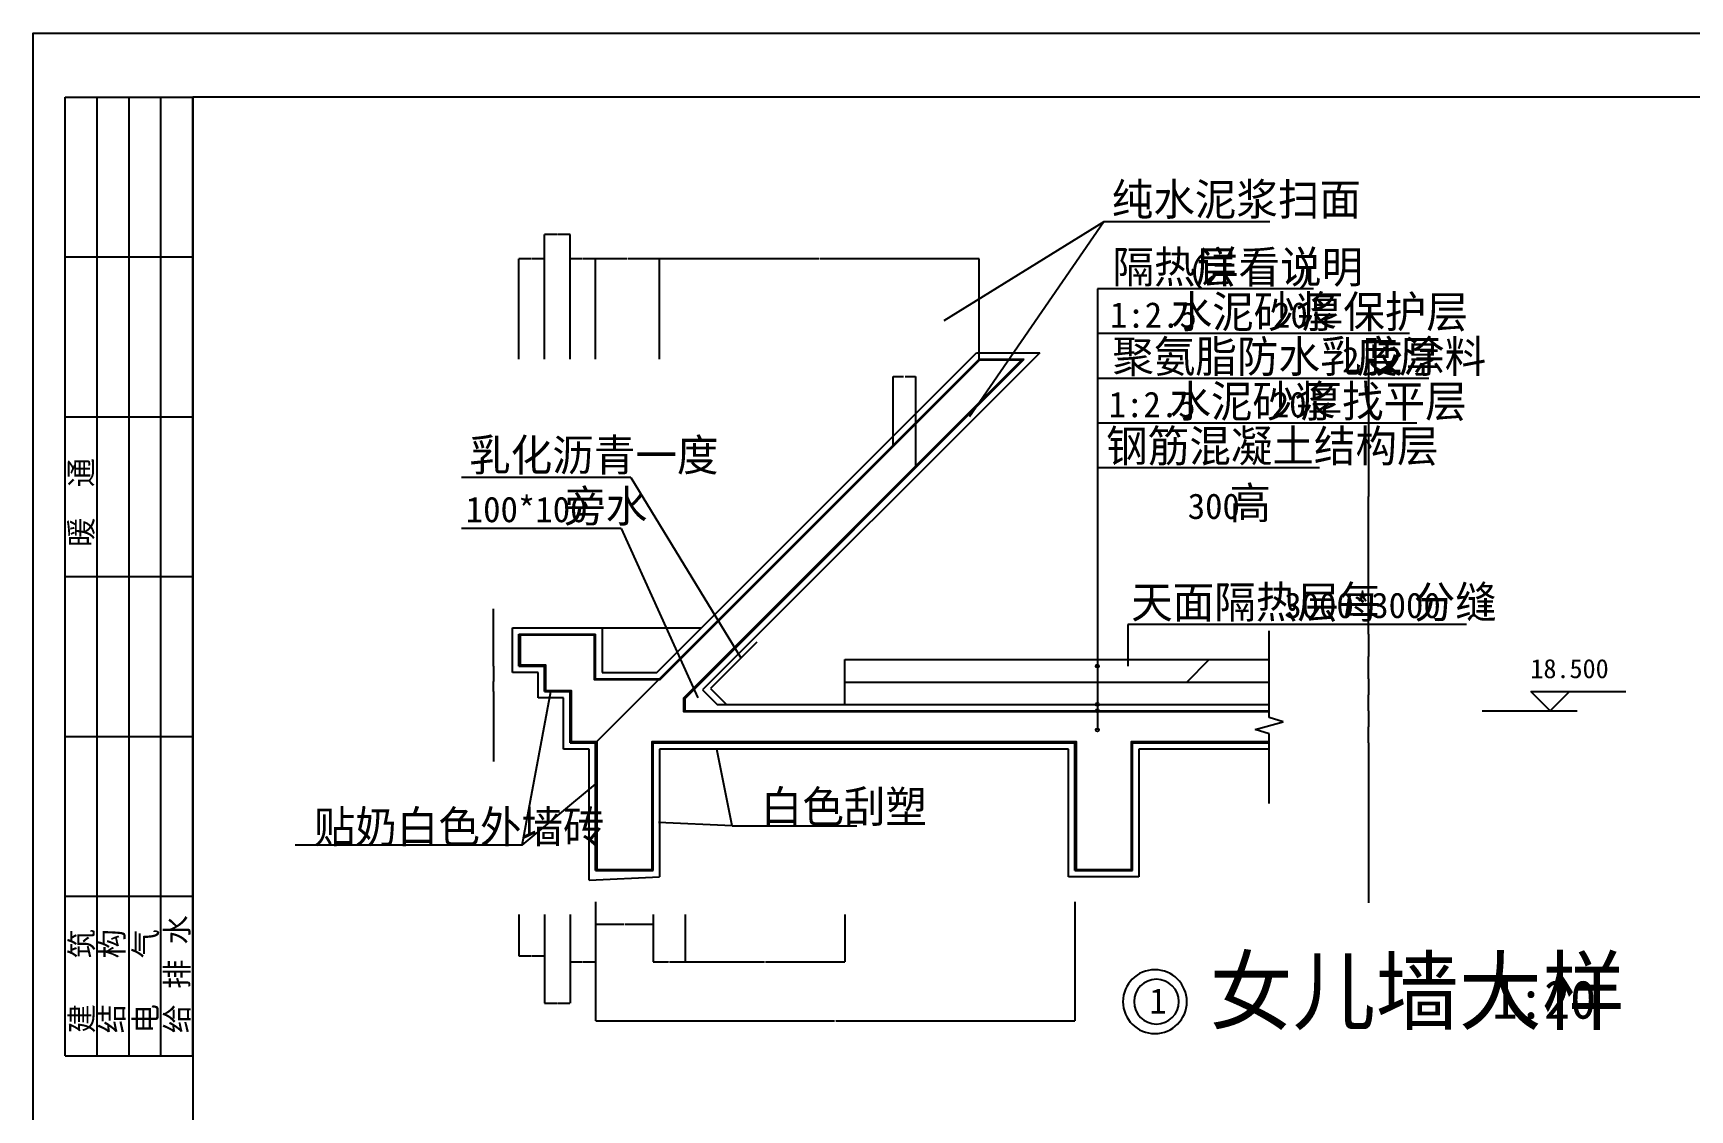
# Model space of a CAD drawing. Header units: metres. Extents: x 2560 to 14440, y -4690 to 3710.
# Drawn here: x 2560 to 7744, y 342 to 3710 of the extents above; entities that cross this region are included whole.
import ezdxf

# ---------------------------------------------------------------- set-up
doc = ezdxf.new("R2010")
doc.units = ezdxf.units.M
for name, color, linetype in [('LM', 141, 'Continuous'), ('OTHER', 7, 'Continuous'), ('PUB_DIM', 3, 'Continuous'), ('PUB_TEXT', 7, 'Continuous'), ('PUB_TITLE', 4, 'Continuous'), ('PUB_WALL', 7, 'Continuous'), ('S_SURFACE', 6, 'Continuous'), ('S_WALL', 7, 'Continuous')]:
    doc.layers.add(name, color=color, linetype=linetype)
doc.dimstyles.get("Standard").update_dxf_attribs({"dimtxt": 2.5, "dimasz": 2.5, "dimexe": 1.25, "dimexo": 0.625, "dimtad": 1, "dimcen": 2.5, "dimazin": 3, "dimtfac": 1, "dimtmove": 0, "dimatfit": 3})

# ---------------------------------------------------------------- blocks, each defined once
blk = doc.blocks.new('*D2')
for p, q in [((6738.03, 1490), (6738.03, 989.05)), ((6738.03, 1090), (6738.03, 989.05)), ((6737.78, 989.05), (6737.53, 989.05)), ((6738.03, 989.05), (6738.03, 989.05)), ((6738.28, 989.05), (6738.53, 989.05))]:
    blk.add_line(p, q)
at = {"layer": 'Defpoints'}
for p in [(6738.03, 1490), (6738.03, 1090), (6738.03, 989.05)]:
    blk.add_point(p, dxfattribs=at)
at = {"layer": 'PUB_DIM', "insert": (6738.03, 990.175), "char_height": 1, "attachment_point": 5}
blk.add_mtext('0', dxfattribs=at)
blk = doc.blocks.new('*D3')
for p, q in [((4500, 952.69), (4500, 805.03)), ((4600, 952.69), (4600, 805.03)), ((4500.25, 805.03), (4548.5, 805.03)), ((4551.5, 805.03), (4599.75, 805.03))]:
    blk.add_line(p, q)
at = {"layer": 'Defpoints'}
for p in [(4500, 952.69), (4600, 952.69), (4500, 805.03)]:
    blk.add_point(p, dxfattribs=at)
at = {"layer": 'PUB_DIM', "insert": (4550, 805.03), "char_height": 1, "attachment_point": 5}
blk.add_mtext('100', dxfattribs=at)
blk = doc.blocks.new('*D4')
for p, q in [((4080, 952.69), (4080, 823.89)), ((4160, 952.69), (4160, 823.89)), ((4080.25, 823.89), (4119, 823.89)), ((4121, 823.89), (4159.75, 823.89))]:
    blk.add_line(p, q)
at = {"layer": 'Defpoints'}
for p in [(4080, 952.69), (4160, 952.69), (4080, 823.89)]:
    blk.add_point(p, dxfattribs=at)
at = {"layer": 'PUB_DIM', "insert": (4120, 823.89), "char_height": 1, "attachment_point": 5}
blk.add_mtext('80', dxfattribs=at)
blk = doc.blocks.new('*D5')
for p, q in [((4160, 952.69), (4160, 674.9)), ((4240, 952.69), (4240, 674.9)), ((4160.25, 674.9), (4199, 674.9)), ((4201, 674.9), (4239.75, 674.9))]:
    blk.add_line(p, q)
at = {"layer": 'Defpoints'}
for p in [(4160, 952.69), (4240, 952.69), (4160, 674.9)]:
    blk.add_point(p, dxfattribs=at)
at = {"layer": 'PUB_DIM', "insert": (4200, 674.9), "char_height": 1, "attachment_point": 5}
blk.add_mtext('80', dxfattribs=at)
blk = doc.blocks.new('*D6')
for p, q in [((4240, 952.69), (4240, 805.03)), ((4320, 952.69), (4320, 805.03)), ((4240.25, 805.03), (4279, 805.03)), ((4281, 805.03), (4319.75, 805.03))]:
    blk.add_line(p, q)
at = {"layer": 'Defpoints'}
for p in [(4240, 952.69), (4320, 952.69), (4240, 805.03)]:
    blk.add_point(p, dxfattribs=at)
at = {"layer": 'PUB_DIM', "insert": (4280, 805.03), "char_height": 1, "attachment_point": 5}
blk.add_mtext('80', dxfattribs=at)
blk = doc.blocks.new('*D7')
for p, q in [((4320, 952.69), (4320, 922.63)), ((4500, 952.69), (4500, 922.63)), ((4320.25, 922.63), (4408.5, 922.63)), ((4411.5, 922.63), (4499.75, 922.63))]:
    blk.add_line(p, q)
at = {"layer": 'Defpoints'}
for p in [(4320, 952.69), (4500, 952.69), (4320, 922.63)]:
    blk.add_point(p, dxfattribs=at)
at = {"layer": 'PUB_DIM', "insert": (4410, 922.63), "char_height": 1, "attachment_point": 5}
blk.add_mtext('180', dxfattribs=at)
blk = doc.blocks.new('*D8')
for p, q in [((5018, 3003.91), (4519.75, 3003.91)), ((4520, 2690), (4520, 3003.91)), ((5520.25, 3003.91), (5022, 3003.91)), ((5520, 2690), (5520, 3003.91))]:
    blk.add_line(p, q)
at = {"layer": 'Defpoints'}
for p in [(5520, 3003.91), (4520, 2690), (5520, 2690)]:
    blk.add_point(p, dxfattribs=at)
at = {"layer": 'PUB_DIM', "insert": (5020, 3003.91), "char_height": 1, "attachment_point": 5}
blk.add_mtext('1000', dxfattribs=at)
blk = doc.blocks.new('*D9')
for p, q in [((3999.75, 1909.1), (3999.5, 1909.1)), ((4000, 1830), (4000, 1909.1)), ((4000, 1730), (4000, 1909.1)), ((4000, 1909.1), (4000, 1909.1)), ((4000.25, 1909.1), (4000.5, 1909.1))]:
    blk.add_line(p, q)
at = {"layer": 'Defpoints'}
for p in [(4000, 1909.1), (4000, 1830), (4000, 1730)]:
    blk.add_point(p, dxfattribs=at)
at = {"layer": 'PUB_DIM', "insert": (4000, 1910.225), "char_height": 1, "attachment_point": 5}
blk.add_mtext('0', dxfattribs=at)
blk = doc.blocks.new('*D10')
for p, q in [((4000, 1730), (4000, 1682)), ((3999.75, 1682), (3999.5, 1682)), ((4000, 1650), (4000, 1682)), ((4000, 1682), (4000, 1682)), ((4000.25, 1682), (4000.5, 1682))]:
    blk.add_line(p, q)
at = {"layer": 'Defpoints'}
for p in [(4000, 1730), (4000, 1682), (4000, 1650)]:
    blk.add_point(p, dxfattribs=at)
at = {"layer": 'PUB_DIM', "insert": (4000, 1683.125), "char_height": 1, "attachment_point": 5}
blk.add_mtext('0', dxfattribs=at)
blk = doc.blocks.new('*D11')
for p, q in [((4000, 1650), (4000, 1430.97)), ((4000, 1490), (4000, 1430.97)), ((3999.75, 1430.97), (3999.5, 1430.97)), ((4000, 1430.97), (4000, 1430.97)), ((4000.25, 1430.97), (4000.5, 1430.97))]:
    blk.add_line(p, q)
at = {"layer": 'Defpoints'}
for p in [(4000, 1650), (4000, 1490), (4000, 1430.97)]:
    blk.add_point(p, dxfattribs=at)
at = {"layer": 'PUB_DIM', "insert": (4000, 1432.095), "char_height": 1, "attachment_point": 5}
blk.add_mtext('0', dxfattribs=at)
blk = doc.blocks.new('*D12')
for p, q in [((4119, 3003.91), (4079.75, 3003.91)), ((4080, 2690), (4080, 3003.91)), ((4160.25, 3003.91), (4121, 3003.91)), ((4160, 2690), (4160, 3003.91))]:
    blk.add_line(p, q)
at = {"layer": 'Defpoints'}
for p in [(4160, 3003.91), (4080, 2690), (4160, 2690)]:
    blk.add_point(p, dxfattribs=at)
at = {"layer": 'PUB_DIM', "insert": (4120, 3003.91), "char_height": 1, "attachment_point": 5}
blk.add_mtext('80', dxfattribs=at)
blk = doc.blocks.new('*D13')
for p, q in [((4199, 3080), (4159.75, 3080)), ((4160, 2690), (4160, 3080)), ((4240.25, 3080), (4201, 3080)), ((4240, 2690), (4240, 3080))]:
    blk.add_line(p, q)
at = {"layer": 'Defpoints'}
for p in [(4240, 3080), (4160, 2690), (4240, 2690)]:
    blk.add_point(p, dxfattribs=at)
at = {"layer": 'PUB_DIM', "insert": (4200, 3080), "char_height": 1, "attachment_point": 5}
blk.add_mtext('80', dxfattribs=at)
blk = doc.blocks.new('*D14')
for p, q in [((4279, 3003.91), (4239.75, 3003.91)), ((4240, 2690), (4240, 3003.91)), ((4320.25, 3003.91), (4281, 3003.91)), ((4320, 2690), (4320, 3003.91))]:
    blk.add_line(p, q)
at = {"layer": 'Defpoints'}
for p in [(4320, 3003.91), (4240, 2690), (4320, 2690)]:
    blk.add_point(p, dxfattribs=at)
at = {"layer": 'PUB_DIM', "insert": (4280, 3003.91), "char_height": 1, "attachment_point": 5}
blk.add_mtext('80', dxfattribs=at)
blk = doc.blocks.new('*D15')
for p, q in [((4418.5, 3003.91), (4319.75, 3003.91)), ((4320, 2690), (4320, 3003.91)), ((4520.25, 3003.91), (4421.5, 3003.91)), ((4520, 2690), (4520, 3003.91))]:
    blk.add_line(p, q)
at = {"layer": 'Defpoints'}
for p in [(4520, 3003.91), (4320, 2690), (4520, 2690)]:
    blk.add_point(p, dxfattribs=at)
at = {"layer": 'PUB_DIM', "insert": (4420, 3003.91), "char_height": 1, "attachment_point": 5}
blk.add_mtext('200', dxfattribs=at)
blk = doc.blocks.new('*D16')
for p, q in [((6738.03, 2690), (6738.03, 2260)), ((6737.78, 2260), (6737.53, 2260)), ((6738.03, 1830), (6738.03, 2260)), ((6738.03, 2260), (6738.03, 2260)), ((6738.28, 2260), (6738.53, 2260))]:
    blk.add_line(p, q)
at = {"layer": 'Defpoints'}
for p in [(6738.03, 2690), (6738.03, 2260), (6738.03, 1830)]:
    blk.add_point(p, dxfattribs=at)
at = {"layer": 'PUB_DIM', "insert": (6738.03, 2261.125), "char_height": 1, "attachment_point": 5}
blk.add_mtext('0', dxfattribs=at)
blk = doc.blocks.new('*D17')
for p, q in [((6738.03, 1830), (6738.03, 1760)), ((6737.78, 1760), (6737.53, 1760)), ((6738.03, 1690), (6738.03, 1760)), ((6738.03, 1760), (6738.03, 1760)), ((6738.28, 1760), (6738.53, 1760))]:
    blk.add_line(p, q)
at = {"layer": 'Defpoints'}
for p in [(6738.03, 1830), (6738.03, 1760), (6738.03, 1690)]:
    blk.add_point(p, dxfattribs=at)
at = {"layer": 'PUB_DIM', "insert": (6738.03, 1761.125), "char_height": 1, "attachment_point": 5}
blk.add_mtext('0', dxfattribs=at)
blk = doc.blocks.new('*D18')
for p, q in [((6738.03, 1690), (6738.03, 1640)), ((6737.78, 1640), (6737.53, 1640)), ((6738.03, 1590), (6738.03, 1640)), ((6738.03, 1640), (6738.03, 1640)), ((6738.28, 1640), (6738.53, 1640))]:
    blk.add_line(p, q)
at = {"layer": 'Defpoints'}
for p in [(6738.03, 1690), (6738.03, 1640), (6738.03, 1590)]:
    blk.add_point(p, dxfattribs=at)
at = {"layer": 'PUB_DIM', "insert": (6738.03, 1641.125), "char_height": 1, "attachment_point": 5}
blk.add_mtext('0', dxfattribs=at)
blk = doc.blocks.new('*D19')
for p, q in [((6738.03, 1590), (6738.03, 1540)), ((6737.78, 1540), (6737.53, 1540)), ((6738.03, 1490), (6738.03, 1540)), ((6738.03, 1540), (6738.03, 1540)), ((6738.28, 1540), (6738.53, 1540))]:
    blk.add_line(p, q)
at = {"layer": 'Defpoints'}
for p in [(6738.03, 1590), (6738.03, 1540), (6738.03, 1490)]:
    blk.add_point(p, dxfattribs=at)
at = {"layer": 'PUB_DIM', "insert": (6738.03, 1541.125), "char_height": 1, "attachment_point": 5}
blk.add_mtext('0', dxfattribs=at)
blk = doc.blocks.new('*D29')
for p, q in [((4600, 952.69), (4600, 805.03)), ((5100, 952.69), (5100, 805.03)), ((4600.25, 805.03), (4848.5, 805.03)), ((4851.5, 805.03), (5099.75, 805.03))]:
    blk.add_line(p, q)
at = {"layer": 'Defpoints'}
for p in [(4600, 952.69), (5100, 952.69), (4600, 805.03)]:
    blk.add_point(p, dxfattribs=at)
at = {"layer": 'PUB_DIM', "insert": (4850, 805.03), "char_height": 1, "attachment_point": 5}
blk.add_mtext('500', dxfattribs=at)
blk = doc.blocks.new('*D30')
for p, q in [((4320, 992.69), (4320, 620)), ((5820, 992.69), (5820, 620)), ((4320.25, 620), (5068, 620)), ((5072, 620), (5819.75, 620))]:
    blk.add_line(p, q)
at = {"layer": 'Defpoints'}
for p in [(4320, 992.69), (5820, 992.69), (4320, 620)]:
    blk.add_point(p, dxfattribs=at)
at = {"layer": 'PUB_DIM', "insert": (5070, 620), "char_height": 1, "attachment_point": 5}
blk.add_mtext('1500', dxfattribs=at)
blk = doc.blocks.new('*D31')
for p, q in [((5250.96, 2420.97), (5250.96, 2635.72)), ((5251.21, 2635.72), (5283.815, 2635.72)), ((5288.815, 2635.72), (5321.42, 2635.72)), ((5321.67, 2350.25), (5321.67, 2635.72))]:
    blk.add_line(p, q)
at = {"layer": 'Defpoints'}
for p in [(5250.96, 2635.72), (5250.96, 2420.97), (5321.67, 2350.25)]:
    blk.add_point(p, dxfattribs=at)
at = {"layer": 'PUB_DIM', "insert": (5286.315, 2635.72), "char_height": 1, "attachment_point": 5}
blk.add_mtext('70,71', dxfattribs=at)

msp = doc.modelspace()

# ---------------------------------------------------------------- hatches: boundary and pattern name
at = {"layer": 'LM'}
h = msp.add_hatch(dxfattribs=at)
h.set_pattern_fill('ANSI37', scale=500)
h.paths.add_polyline_path([(6427.3, 1680), (6427.3, 1750), (5100, 1750), (5100, 1680)])

# ---------------------------------------------------------------- linework, layer by layer
msp.add_lwpolyline([(6145, 680.07, 4000), (6145, 680, 4000)], format="xyb")
for p, q in [((4511.72, 1710), (5511.72, 2710)), ((5709.71, 2710), (4654.85, 1655.15)), ((5511.72, 2710), (5709.71, 2710)), ((4060, 1710), (4060, 1850)), ((4060, 1850), (4340, 1850)), ((4340, 1850), (4651.72, 1850)), ((4340, 1850), (4340, 1710)), ((4824.85, 1805.15), (4679.85, 1660.15)), ((5100, 1750), (6427.3, 1750)), ((5100, 1610), (5100, 1750)), ((4140, 1710), (4060, 1710)), ((4140, 1630), (4140, 1710)), ((4320, 1490), (4520, 1690)), ((4340, 1710), (4511.72, 1710)), ((4679.85, 1660.15), (4730, 1610)), ((5100, 1680), (6427.3, 1680)), ((4090, 1170), (4180, 1650)), ((4220, 1630), (4140, 1630)), ((4220, 1470), (4220, 1630)), ((4654.85, 1655.15), (4700, 1610)), ((4700, 1610), (6427.3, 1610)), ((4300, 1470), (4220, 1470)), ((4300, 1060), (4300, 1470)), ((5800, 1470), (4520, 1470)), ((4520, 1470), (4520, 1070)), ((4747, 1230), (4699.22, 1470)), ((5800, 1070), (5800, 1470)), ((6020, 1470), (6020, 1070)), ((6427.3, 1470), (6120, 1470)), ((4090, 1170), (4320, 1360)), ((4747, 1230), (4517, 1240)), ((4747, 1230), (5137, 1230)), ((4090, 1170), (3380, 1170)), ((4300, 1060), (4520, 1070)), ((6020, 1070), (5800, 1070))]:
    msp.add_line(p, q, dxfattribs=at)
msp.add_lwpolyline([(6427.3, 1470), (6020, 1470)], dxfattribs=at)
at = {"layer": 'OTHER'}
for p, q in [((6427.3, 1569.41), (6427.3, 1840)), ((6383.3, 1531.41), (6471.3, 1555.41)), ((6471.3, 1555.41), (6427.3, 1569.41)), ((6427.3, 1517.41), (6383.3, 1531.41)), ((6427.3, 1300), (6427.3, 1517.41))]:
    msp.add_line(p, q, dxfattribs=at)
at = {"layer": 'PUB_DIM'}
for p, q in [((7246.84, 1650), (7543.98, 1650)), ((7246.84, 1650), (7366.84, 1650)), ((7306.84, 1590), (7246.84, 1650)), ((7366.84, 1650), (7306.84, 1590)), ((7093.67, 1590), (7390.81, 1590))]:
    msp.add_line(p, q, dxfattribs=at)
at = {"layer": 'PUB_TITLE'}
for p, q in [((2660, 2010), (2660, 3510)), ((2660, 3510), (3060, 3510)), ((2760, 2010), (2760, 3510)), ((2860, 2010), (2860, 3510)), ((2960, 2010), (2960, 3510)), ((3060, 2010), (3060, 3510)), ((2660, 3010), (3060, 3010)), ((2660, 2510), (3060, 2510)), ((2660, 2010), (3060, 2010)), ((2660, 2010), (3060, 2010)), ((2660, 510), (2660, 2010)), ((2760, 510), (2760, 2010)), ((2860, 510), (2860, 2010)), ((2960, 510), (2960, 2010)), ((3060, 510), (3060, 2010)), ((2660, 1510), (3060, 1510)), ((2660, 1010), (3060, 1010)), ((2660, 510), (3060, 510))]:
    msp.add_line(p, q, dxfattribs=at)
for points in [[(2560, -4690), (2560, 3710), (14440, 3710), (14440, -4690)], [(3060, -4490), (14240, -4490), (14240, 3510), (3060, 3510)]]:
    msp.add_lwpolyline(points, close=True, dxfattribs=at)
at = {"layer": 'PUB_WALL'}
msp.add_lwpolyline([(6427.3, 1586.5), (4596.5, 1586.5), (4596.5, 1630.03), (5652.97, 2686.5), (5521.45, 2686.5), (4521.45, 1686.5), (4316.5, 1686.5), (4316.5, 1826.5), (4083.5, 1826.5), (4083.5, 1733.5), (4163.5, 1733.5), (4163.5, 1653.5), (4243.5, 1653.5), (4243.5, 1493.5), (4323.5, 1493.5), (4323.5, 1093.5), (4496.5, 1093.5), (4496.5, 1493.5), (5823.5, 1493.5), (5823.5, 1093.5), (5996.5, 1093.5), (5996.5, 1493.5), (6427.3, 1493.5)], dxfattribs=at)
at = {"layer": 'S_SURFACE'}
for p, q in [((5910, 3120), (5410, 2810)), ((5910, 3120), (5490, 2510)), ((6430, 3120), (5910, 3120)), ((5890, 2910), (5890, 1530)), ((6566.44, 2910), (5890, 2910)), ((6866.37, 2770), (5890, 2770)), ((6927.34, 2630), (5890, 2630)), ((6890, 2490), (5890, 2490)), ((6584.57, 2350), (5890, 2350)), ((4430, 2320), (3900, 2320)), ((4430, 2320), (4774.85, 1755.15)), ((4400, 2160), (3900, 2160)), ((4400, 2160), (4640, 1630)), ((5984.95, 1860), (5984.95, 1730)), ((7044.95, 1860), (5984.95, 1860))]:
    msp.add_line(p, q, dxfattribs=at)
for points in [[(5895, 1730, -1), (5885, 1730, -1)], [(5895, 1610, -1), (5885, 1610, -1)], [(5895, 1590, -1), (5885, 1590, -1)], [(5895, 1530, -1), (5885, 1530, -1)]]:
    msp.add_lwpolyline(points, format="xyb", close=True, dxfattribs=at)
msp.add_arc((6070, 680), 100, 0.06, 0, dxfattribs=at)
at = {"layer": 'S_WALL'}
for p, q in [((4520, 1690), (5520, 2690)), ((4600, 1628.58), (5661.42, 2690)), ((5520, 2690), (5661.42, 2690)), ((4080, 1830), (4320, 1830)), ((4080, 1730), (4080, 1830)), ((4320, 1690), (4320, 1830)), ((4080, 1730), (4160, 1730)), ((4160, 1650), (4160, 1730)), ((4320, 1690), (4520, 1690)), ((4160, 1650), (4240, 1650)), ((4240, 1490), (4240, 1650)), ((4600, 1590), (4600, 1628.58)), ((4600, 1590), (6427.3, 1590)), ((4240, 1490), (4320, 1490)), ((4320, 1090), (4320, 1490)), ((4500, 1490), (5820, 1490)), ((4500, 1090), (4500, 1490)), ((5820, 1090), (5820, 1490)), ((6000, 1490), (6427.3, 1490)), ((6000, 1090), (6000, 1490)), ((4320, 1090), (4500, 1090)), ((5820, 1090), (6000, 1090))]:
    msp.add_line(p, q, dxfattribs=at)

# ---------------------------------------------------------------- texts
at = {"layer": 'PUB_DIM'}
msp.add_text('18.500', height=60, dxfattribs=at).set_placement((7245.01, 1692))
at = {"layer": 'PUB_TEXT'}
for s, height, p in [('纯水泥浆扫面', 100, (5935.03, 3140)), ('隔热层', 100, (5937.07, 2928.48)), ('(', 80, (6174.17, 2928.48)), ('详看说明', 100, (6201.62, 2928.48)), (')', 80, (6512.66, 2928.48)), ('水泥砂浆', 100, (6119.46, 2788.48)), ('1:2.5', 80, (5929.26, 2788.48)), ('20', 80, (6439.71, 2788.48)), ('厚保护层', 100, (6529.51, 2788.48)), ('聚氨脂防水乳胶涂料', 100, (5936.75, 2648.48)), ('度', 100, (6700.45, 2648.48)), ('厚', 100, (6833.93, 2648.48)), ('2', 80, (6655.74, 2648.48)), ('2', 80, (6789.23, 2648.48)), ('水泥砂浆', 100, (6115.53, 2508.48)), ('厚找平层', 100, (6525.58, 2508.48)), ('1:2.5', 80, (5925.33, 2508.48)), ('20', 80, (6435.78, 2508.48)), ('乳化沥青一度', 100, (3924.33, 2340)), ('钢筋混凝土结构层', 100, (5917.55, 2368.48)), ('旁水', 100, (4221.7, 2180)), ('高', 100, (6303.16, 2190)), ('100*100', 80, (3913.74, 2180)), ('300', 80, (6172.7, 2190)), ('天面隔热层每', 100, (5995.75, 1880)), ('分缝', 100, (6879.81, 1880)), ('3000*3000', 80, (6474.75, 1880)), ('白色刮塑', 100, (4837, 1240)), ('贴奶白色外墙砖', 100, (3438.02, 1177.17)), ('女儿墙大样', 200, (6241.08, 613.05)), ('1:20', 120, (7124.37, 626.73)), ('1', 80, (6052.5, 642))]:
    msp.add_text(s, height=height, dxfattribs=at).set_placement(p)
at = {"layer": 'PUB_TITLE'}
for s, p in [('暖  通', (2745.33, 2103.06)), ('给 排 水', (3045.31, 581.1)), ('建   筑', (2747.08, 581.1)), ('结   构', (2841.81, 581.1)), ('电   气', (2947.07, 581.1))]:
    msp.add_text(s, height=70.17, rotation=90, dxfattribs=at).set_placement(p)

# ---------------------------------------------------------------- dimensions: what is measured, and where the dimension line sits
at = {"layer": 'PUB_DIM'}
for base, p1, p2, picture, middle in [((4240, 3080), (4240, 2690), (4160, 2690), '*D13', (4200, 3080)), ((4160, 3003.91), (4160, 2690), (4080, 2690), '*D12', (4120, 3003.91)), ((4320, 3003.91), (4320, 2690), (4240, 2690), '*D14', (4280, 3003.91)), ((4520, 3003.91), (4520, 2690), (4320, 2690), '*D15', (4420, 3003.91)), ((5520, 3003.91), (5520, 2690), (4520, 2690), '*D8', (5020, 3003.91)), ((6738.03, 2260), (6738.03, 1830), (6738.03, 2690), '*D16', (6738.03, 2261.125)), ((5250.96, 2635.72), (5250.96, 2420.97), (5321.67, 2350.25), '*D31', (5286.315, 2635.72)), ((4000, 1909.1), (4000, 1830), (4000, 1730), '*D9', (4000, 1910.225)), ((6738.03, 1760), (6738.03, 1690), (6738.03, 1830), '*D17', (6738.03, 1761.125)), ((4000, 1682), (4000, 1730), (4000, 1650), '*D10', (4000, 1683.125)), ((6738.03, 1640), (6738.03, 1590), (6738.03, 1690), '*D18', (6738.03, 1641.125)), ((4000, 1430.97), (4000, 1650), (4000, 1490), '*D11', (4000, 1432.095)), ((6738.03, 1540), (6738.03, 1490), (6738.03, 1590), '*D19', (6738.03, 1541.125)), ((6738.03, 989.05), (6738.03, 1090), (6738.03, 1490), '*D2', (6738.03, 990.175)), ((4320, 620), (4320, 992.69), (5820, 992.69), '*D30', (5070, 620)), ((4080, 823.89), (4080, 952.69), (4160, 952.69), '*D4', (4120, 823.89)), ((4160, 674.9), (4160, 952.69), (4240, 952.69), '*D5', (4200, 674.9)), ((4240, 805.03), (4240, 952.69), (4320, 952.69), '*D6', (4280, 805.03)), ((4320, 922.63), (4320, 952.69), (4500, 952.69), '*D7', (4410, 922.63)), ((4500, 805.03), (4500, 952.69), (4600, 952.69), '*D3', (4550, 805.03)), ((4600, 805.03), (4600, 952.69), (5100, 952.69), '*D29', (4850, 805.03))]:
    dim = msp.add_linear_dim(base=base, p1=p1, p2=p2, dimstyle='Standard', dxfattribs=at)
    dim.commit()
    dim.dimension.update_dxf_attribs({"geometry": picture, "text_midpoint": middle})

doc.saveas('drawing.dxf')
